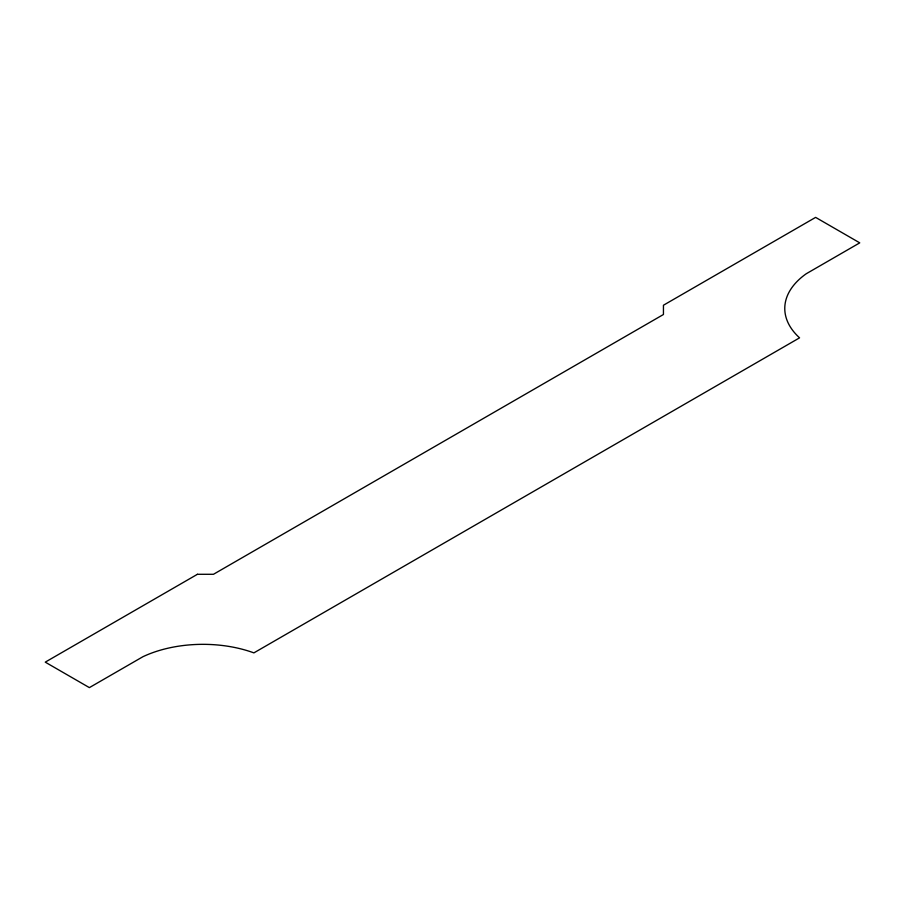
<?xml version="1.0" encoding="UTF-8"?>
<svg xmlns="http://www.w3.org/2000/svg" width="905" height="905" viewBox="0 0 905 905"><rect width="100%" height="100%" fill="white"/><g stroke="black" fill="none" stroke-linecap="round" stroke-linejoin="round"><path stroke-width="1.36" d="M197.426 574.29L45.25 662.143L89.38 687.619L142.945 656.702A94.912 54.798 0 0 1 253.886 652.878L799.567 337.837A94.912 54.798 0 0 1 806.197 273.785L859.75 242.857L815.62 217.381L663.444 305.234L663.444 314.499L213.467 574.29L197.426 574.29"/></g></svg>
